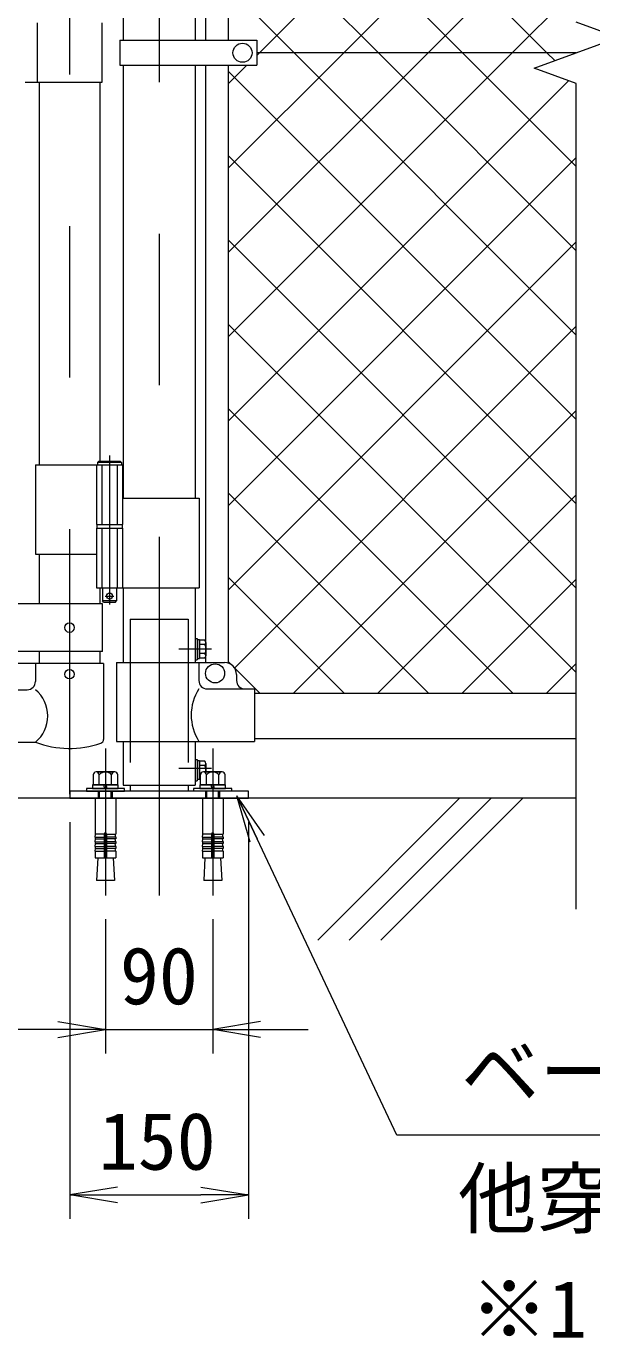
# Model space of a CAD drawing. Units: millimetres, scale not verified. Extents: x -4200 to 4200, y -2970 to 2970.
# Drawn here: x -1713 to -1239, y -491 to 609 of the extents above; entities that cross this region are included whole.
import ezdxf
from ezdxf.enums import TextEntityAlignment as Align

# ---------------------------------------------------------------- set-up
doc = ezdxf.new("R2010")
doc.units = ezdxf.units.MM
doc.header["$LTSCALE"] = 20
doc.linetypes.add('DASHED', pattern=[7.5, 6, -1.5])
doc.linetypes.add('USER1', pattern=[50.8, 31.75, -6.35, 6.35, -6.35])
for name, color, linetype, lineweight in [('0-1_D-BMK', 2, 'USER1', 13), ('0-2_D-STR1', 1, 'Continuous', 18), ('0-3_D-STR3', 3, 'Continuous', 13), ('0-4_D-STR-DIM', 7, 'Continuous', 9), ('0-5_0', 3, 'Continuous', 18), ('0-6_D-STR-TXT', 7, 'Continuous', 9), ('0-7_D-STR2', 7, 'Continuous', 9), ('0-9_D-BGD', 7, 'Continuous', 9)]:
    doc.layers.add(name, color=color, linetype=linetype, lineweight=lineweight)
doc.styles.add('ＭＳ ゴシック', font='')
doc.styles.get('ＭＳ ゴシック').set_extended_font_data('MS Gothic')

# ---------------------------------------------------------------- blocks, each defined once
blk = doc.blocks.new('_Open')
at = {"layer": '0-5_0', "color": 7, "lineweight": 9}
blk.add_line((-20, 3.33), (0, 0), dxfattribs=at)
blk.add_lwpolyline([(-20, -3.33), (0, 0), (-20, 0)], dxfattribs=at)

msp = doc.modelspace()

# ---------------------------------------------------------------- linework, layer by layer
at = {"layer": '0-1_D-BMK'}
for p, q in [((-1676.7, 1203.1), (-1676.7, -35.29)), ((-1676.7, 1203.1), (-1676.7, -35.29)), ((-1601.55, 1196.61), (-1601.55, -120.04)), ((-1601.55, 1196.61), (-1601.55, -120.04)), ((-1643.14, 248.79), (-1643.14, 123.9)), ((-1643.14, 248.79), (-1643.14, 123.9)), ((-1646.76, 130.87), (-1639.51, 130.87)), ((-1646.76, 130.87), (-1639.51, 130.87)), ((-1557.57, 86.37), (-1585.02, 86.37)), ((-1646.55, 2.97), (-1646.55, -120.04)), ((-1556.55, 2.97), (-1556.55, -120.04)), ((-1557.57, -13.63), (-1585.02, -13.63))]:
    msp.add_line(p, q, dxfattribs=at)
at = {"layer": '0-2_D-STR1'}
for p, q in [((-1631.8, 903.87), (-1631.8, 596.87)), ((-1631.8, 903.87), (-1631.8, 596.87)), ((-1571.3, 903.87), (-1571.3, 596.87)), ((-1571.3, 903.87), (-1571.3, 596.87)), ((-1631.8, 575.87), (-1631.8, 212.87)), ((-1631.8, 575.87), (-1631.8, 212.87)), ((-1571.3, 575.87), (-1571.3, 212.87)), ((-1571.3, 575.87), (-1571.3, 212.87)), ((-1702.1, 561.37), (-1702.1, 240.87)), ((-1702.1, 561.37), (-1702.1, 240.87)), ((-1651.3, 561.37), (-1651.3, 243.87)), ((-1651.3, 561.37), (-1651.3, 243.87)), ((-1702.1, 165.87), (-1702.1, 124.42)), ((-1702.1, 165.87), (-1702.1, 124.42)), ((-1651.3, 137.87), (-1651.3, 124.42)), ((-1651.3, 137.87), (-1651.3, 124.42)), ((-1631.8, 137.87), (-1631.8, 75.07)), ((-1631.8, 137.87), (-1631.8, 75.07)), ((-1571.3, 137.87), (-1571.3, 75.07)), ((-1571.3, 137.87), (-1571.3, 75.07)), ((-1702.1, 84.42), (-1702.1, 74.37)), ((-1702.1, 84.42), (-1702.1, 74.37)), ((-1651.3, 84.42), (-1651.3, 74.37)), ((-1651.3, 84.42), (-1651.3, 74.37)), ((-1521.55, 49.37), (-1251.55, 49.37)), ((-1521.55, 49.37), (-1251.55, 49.37)), ((-1521.55, 11.37), (-1251.55, 11.37)), ((-1521.55, 11.37), (-1251.55, 11.37)), ((-1631.8, 9.07), (-1631.8, -27.63)), ((-1631.8, 9.07), (-1631.8, -27.63)), ((-1571.3, 9.07), (-1571.3, -27.63)), ((-1571.3, 9.07), (-1571.3, -27.63)), ((-1631.8, -27.63), (-1571.3, -27.63))]:
    msp.add_line(p, q, dxfattribs=at)
at = {"layer": '0-3_D-STR3'}
for p, q in [((-1543.2, 596.87), (-1543.2, 1099.65)), ((-1562.2, 596.87), (-1562.2, 1099.07)), ((-1703.7, 611.37), (-1703.7, 561.37)), ((-1703.7, 611.37), (-1703.7, 561.37)), ((-1649.7, 611.37), (-1649.7, 561.37)), ((-1649.7, 611.37), (-1649.7, 561.37)), ((-1634.35, 596.87), (-1634.35, 575.87)), ((-1634.35, 596.87), (-1519.55, 596.87)), ((-1634.35, 596.87), (-1634.35, 575.87)), ((-1634.35, 596.87), (-1519.55, 596.87)), ((-1519.55, 596.87), (-1519.55, 575.87)), ((-1519.55, 596.87), (-1519.55, 575.87)), ((-1251.55, 586.37), (-1519.55, 586.37)), ((-1251.55, 586.37), (-1519.55, 586.37)), ((-1634.35, 575.87), (-1519.55, 575.87)), ((-1634.35, 575.87), (-1519.55, 575.87)), ((-1562.2, 75.07), (-1562.2, 575.87)), ((-1543.2, 74.49), (-1543.2, 575.87)), ((-1649.7, 561.37), (-1713.8, 561.37)), ((-1649.7, 561.37), (-1713.8, 561.37)), ((-1633.14, 242.87), (-1653.14, 242.87)), ((-1633.14, 242.87), (-1653.14, 242.87)), ((-1652.14, 243.87), (-1634.14, 243.87)), ((-1652.14, 243.87), (-1634.14, 243.87)), ((-1633.14, 242.87), (-1634.14, 243.87)), ((-1633.14, 242.87), (-1634.14, 243.87)), ((-1633.14, 242.87), (-1633.14, 240.87)), ((-1633.14, 242.87), (-1633.14, 240.87)), ((-1705.25, 240.87), (-1705.25, 165.87)), ((-1705.25, 240.87), (-1632.34, 240.87)), ((-1705.25, 240.87), (-1705.25, 165.87)), ((-1705.25, 240.87), (-1632.34, 240.87)), ((-1653.94, 240.87), (-1653.94, 190.87)), ((-1653.94, 240.87), (-1653.94, 190.87)), ((-1632.34, 240.87), (-1632.34, 190.87)), ((-1632.34, 240.87), (-1632.34, 190.87)), ((-1632.34, 212.87), (-1568, 212.87)), ((-1632.34, 212.87), (-1568, 212.87)), ((-1568, 212.87), (-1568, 137.87)), ((-1568, 212.87), (-1568, 137.87)), ((-1653.94, 190.87), (-1632.34, 190.87)), ((-1653.94, 190.87), (-1632.34, 190.87)), ((-1653.94, 187.87), (-1632.34, 187.87)), ((-1653.94, 187.87), (-1653.94, 137.87)), ((-1653.94, 187.87), (-1632.34, 187.87)), ((-1653.94, 187.87), (-1653.94, 137.87)), ((-1653.64, 190.87), (-1653.64, 187.87)), ((-1653.64, 190.87), (-1653.64, 187.87)), ((-1653.64, 187.87), (-1632.64, 187.87)), ((-1653.64, 187.87), (-1632.64, 187.87)), ((-1632.64, 190.87), (-1632.64, 187.87)), ((-1632.64, 190.87), (-1632.64, 187.87)), ((-1632.34, 187.87), (-1632.34, 137.87)), ((-1632.34, 187.87), (-1632.34, 137.87)), ((-1705.25, 165.87), (-1654.05, 165.87)), ((-1705.25, 165.87), (-1654.05, 165.87)), ((-1653.94, 137.87), (-1568, 137.87)), ((-1653.94, 137.87), (-1568, 137.87)), ((-1649.14, 137.87), (-1649.14, 126.87)), ((-1649.14, 137.87), (-1649.14, 126.87)), ((-1648.14, 125.87), (-1649.14, 126.87)), ((-1648.14, 125.87), (-1649.14, 126.87)), ((-1649, 84.42), (-1649, 124.42)), ((-1649, 84.42), (-1649, 124.42)), ((-1648.14, 125.87), (-1638.14, 125.87)), ((-1648.14, 125.87), (-1638.14, 125.87)), ((-1638.14, 125.87), (-1637.14, 126.87)), ((-1638.14, 125.87), (-1637.14, 126.87)), ((-1571.3, 95.37), (-1569.7, 95.37)), ((-1569.7, 95.37), (-1569.7, 77.37)), ((-1563.28, 93.87), (-1567.7, 93.87)), ((-1567.7, 93.87), (-1567.7, 78.87)), ((-1563.28, 90.13), (-1567.7, 90.13)), ((-1562.2, 92), (-1562.2, 80.74)), ((-1649, 84.42), (-1740.13, 84.42)), ((-1649, 84.42), (-1740.13, 84.42)), ((-1563.28, 82.61), (-1567.7, 82.61)), ((-1563.28, 78.87), (-1567.7, 78.87)), ((-1705.25, 74.37), (-1731.7, 74.37)), ((-1705.25, 74.37), (-1731.7, 74.37)), ((-1648.15, 74.37), (-1705.25, 74.37)), ((-1705.25, 74.37), (-1705.25, 59.37)), ((-1648.15, 74.37), (-1705.25, 74.37)), ((-1705.25, 74.37), (-1705.25, 59.37)), ((-1648.15, 74.37), (-1648.15, 10.67)), ((-1648.15, 74.37), (-1648.15, 10.67)), ((-1637.25, 75.07), (-1546.55, 75.07)), ((-1637.25, 75.07), (-1637.25, 9.07)), ((-1637.25, 75.07), (-1546.55, 75.07)), ((-1637.25, 75.07), (-1637.25, 9.07)), ((-1568.15, 75.07), (-1568.15, 60.07)), ((-1568.15, 75.07), (-1568.15, 60.07)), ((-1536.55, 65.07), (-1536.55, 60.07)), ((-1536.55, 65.07), (-1536.55, 60.07)), ((-1756.7, 52.37), (-1712.25, 52.37)), ((-1756.7, 52.37), (-1712.25, 52.37)), ((-1561.15, 53.07), (-1521.55, 53.07)), ((-1561.15, 53.07), (-1521.55, 53.07)), ((-1521.55, 53.07), (-1521.55, 9.07)), ((-1521.55, 53.07), (-1521.55, 9.07)), ((-1756.7, 8.37), (-1705.25, 8.37)), ((-1756.7, 8.37), (-1705.25, 8.37)), ((-1637.25, 9.07), (-1521.55, 9.07)), ((-1637.25, 9.07), (-1521.55, 9.07)), ((-1571.3, -6.07), (-1569.7, -6.07)), ((-1569.7, -6.07), (-1569.7, -24.07)), ((-1563.28, -7.57), (-1567.7, -7.57)), ((-1567.7, -7.57), (-1567.7, -22.57)), ((-1562.2, -9.44), (-1562.2, -16.53)), ((-1656.94, -19.03), (-1656.94, -27.33)), ((-1638.75, -16.53), (-1654.34, -16.53)), ((-1652.55, -16.53), (-1640.55, -16.53)), ((-1651.74, -27.33), (-1651.74, -19.03)), ((-1641.35, -27.33), (-1641.35, -19.03)), ((-1636.15, -27.33), (-1636.15, -19.03)), ((-1563.28, -11.31), (-1567.7, -11.31)), ((-1566.92, -18.83), (-1567.7, -18.83)), ((-1566.94, -19.03), (-1566.94, -27.33)), ((-1548.75, -16.53), (-1564.34, -16.53)), ((-1562.55, -16.53), (-1550.55, -16.53)), ((-1561.74, -27.33), (-1561.74, -19.03)), ((-1551.35, -27.33), (-1551.35, -19.03)), ((-1546.15, -27.33), (-1546.15, -19.03)), ((-1662.55, -30.33), (-1662.55, -32.63)), ((-1630.55, -30.33), (-1662.55, -30.33)), ((-1662.55, -32.63), (-1630.55, -32.63)), ((-1635.8, -27.33), (-1657.3, -27.33)), ((-1657.3, -27.33), (-1657.3, -30.33)), ((-1657.3, -30.33), (-1635.8, -30.33)), ((-1656.94, -27.33), (-1636.15, -27.33)), ((-1652.54, -32.63), (-1652.54, -38.63)), ((-1651.46, -38.63), (-1651.46, -32.63)), ((-1648.05, -27.33), (-1647.24, -30.33)), ((-1645.05, -30.33), (-1645.85, -27.33)), ((-1641.62, -38.63), (-1641.62, -32.63)), ((-1640.54, -38.63), (-1640.54, -32.63)), ((-1635.8, -30.33), (-1635.8, -27.33)), ((-1630.55, -32.63), (-1630.55, -30.33)), ((-1625.85, -27.63), (-1625.85, -32.63)), ((-1577.25, -27.63), (-1577.25, -32.63)), ((-1572.55, -30.33), (-1572.55, -32.63)), ((-1540.55, -30.33), (-1572.55, -30.33)), ((-1566.94, -22.57), (-1567.7, -22.57)), ((-1545.8, -27.33), (-1567.3, -27.33)), ((-1567.3, -27.33), (-1567.3, -30.33)), ((-1567.3, -30.33), (-1545.8, -30.33)), ((-1566.94, -27.33), (-1546.15, -27.33)), ((-1562.54, -32.63), (-1562.54, -38.63)), ((-1561.46, -38.63), (-1561.46, -32.63)), ((-1558.05, -27.33), (-1557.24, -30.33)), ((-1555.05, -30.33), (-1555.85, -27.33)), ((-1551.62, -38.63), (-1551.62, -32.63)), ((-1550.54, -38.63), (-1550.54, -32.63)), ((-1545.8, -30.33), (-1545.8, -27.33)), ((-1540.55, -32.63), (-1540.55, -30.33)), ((-1655.2, -38.63), (-1655.2, -68.67)), ((-1655.2, -38.63), (-1637.9, -38.63)), ((-1637.9, -38.63), (-1637.9, -68.67)), ((-1565.2, -38.63), (-1565.2, -68.67)), ((-1547.9, -38.63), (-1547.9, -68.67)), ((-1647.55, -68.67), (-1655.2, -68.67)), ((-1655.2, -71.17), (-1654.76, -68.71)), ((-1655.2, -71.17), (-1647.55, -71.17)), ((-1655.2, -71.17), (-1655.2, -72.67)), ((-1655.2, -72.67), (-1647.55, -72.67)), ((-1655.2, -75.17), (-1654.76, -72.71)), ((-1655.2, -75.17), (-1647.55, -75.17)), ((-1655.2, -75.17), (-1655.2, -76.67)), ((-1655.2, -76.67), (-1647.55, -76.67)), ((-1655.2, -79.17), (-1654.76, -76.71)), ((-1647.55, -68.67), (-1647.55, -88.63)), ((-1645.55, -68.67), (-1637.9, -68.67)), ((-1645.55, -68.67), (-1645.55, -88.63)), ((-1637.9, -71.17), (-1645.55, -71.17)), ((-1637.9, -72.67), (-1645.55, -72.67)), ((-1637.9, -75.17), (-1645.55, -75.17)), ((-1637.9, -76.67), (-1645.55, -76.67)), ((-1637.9, -71.17), (-1638.33, -68.71)), ((-1637.9, -75.17), (-1638.33, -72.71)), ((-1637.9, -79.17), (-1638.33, -76.71)), ((-1637.9, -71.17), (-1637.9, -72.67)), ((-1637.9, -75.17), (-1637.9, -76.67)), ((-1557.55, -68.67), (-1565.2, -68.67)), ((-1565.2, -71.17), (-1564.76, -68.71)), ((-1565.2, -71.17), (-1557.55, -71.17)), ((-1565.2, -71.17), (-1565.2, -72.67)), ((-1565.2, -72.67), (-1557.55, -72.67)), ((-1565.2, -75.17), (-1564.76, -72.71)), ((-1565.2, -75.17), (-1557.55, -75.17)), ((-1565.2, -75.17), (-1565.2, -76.67)), ((-1565.2, -76.67), (-1557.55, -76.67)), ((-1565.2, -79.17), (-1564.76, -76.71)), ((-1557.55, -68.67), (-1557.55, -88.63)), ((-1555.55, -68.67), (-1547.9, -68.67)), ((-1555.55, -68.67), (-1555.55, -88.63)), ((-1547.9, -71.17), (-1555.55, -71.17)), ((-1547.9, -72.67), (-1555.55, -72.67)), ((-1547.9, -75.17), (-1555.55, -75.17)), ((-1547.9, -76.67), (-1555.55, -76.67)), ((-1547.9, -71.17), (-1548.33, -68.71)), ((-1547.9, -75.17), (-1548.33, -72.71)), ((-1547.9, -79.17), (-1548.33, -76.71)), ((-1547.9, -71.17), (-1547.9, -72.67)), ((-1547.9, -75.17), (-1547.9, -76.67)), ((-1655.2, -79.17), (-1647.55, -79.17)), ((-1655.2, -79.17), (-1655.2, -80.67)), ((-1655.2, -83.13), (-1654.76, -80.67)), ((-1655.2, -80.67), (-1647.55, -80.67)), ((-1655.2, -83.13), (-1647.55, -83.13)), ((-1655.2, -83.13), (-1655.2, -88.63)), ((-1637.9, -79.17), (-1645.55, -79.17)), ((-1637.9, -80.67), (-1645.55, -80.67)), ((-1637.9, -83.13), (-1645.55, -83.13)), ((-1637.9, -83.13), (-1638.33, -80.67)), ((-1637.9, -79.17), (-1637.9, -80.67)), ((-1637.9, -83.13), (-1637.9, -88.63)), ((-1565.2, -79.17), (-1557.55, -79.17)), ((-1565.2, -79.17), (-1565.2, -80.67)), ((-1565.2, -83.13), (-1564.76, -80.67)), ((-1565.2, -80.67), (-1557.55, -80.67)), ((-1565.2, -83.13), (-1557.55, -83.13)), ((-1565.2, -83.13), (-1565.2, -88.63)), ((-1547.9, -79.17), (-1555.55, -79.17)), ((-1547.9, -80.67), (-1555.55, -80.67)), ((-1547.9, -83.13), (-1555.55, -83.13)), ((-1547.9, -83.13), (-1548.33, -80.67)), ((-1547.9, -79.17), (-1547.9, -80.67)), ((-1547.9, -83.13), (-1547.9, -88.63)), ((-1655.2, -88.63), (-1637.9, -88.63)), ((-1653.04, -88.63), (-1654.12, -107.73)), ((-1640.05, -88.63), (-1638.97, -107.73)), ((-1565.2, -88.63), (-1547.9, -88.63)), ((-1563.04, -88.63), (-1564.12, -107.73)), ((-1550.05, -88.63), (-1548.97, -107.73)), ((-1638.97, -107.73), (-1654.12, -107.73)), ((-1548.97, -107.73), (-1564.12, -107.73))]:
    msp.add_line(p, q, dxfattribs=at)
at = {"layer": '0-3_D-STR3', "linetype": 'DASHED'}
for p, q in [((-1649.44, 240.87), (-1649.44, 190.87)), ((-1649.44, 240.87), (-1649.44, 190.87)), ((-1636.84, 240.87), (-1636.84, 190.87)), ((-1636.84, 240.87), (-1636.84, 190.87)), ((-1649.44, 187.87), (-1649.44, 137.87)), ((-1649.44, 187.87), (-1649.44, 137.87)), ((-1636.84, 187.87), (-1636.84, 137.87)), ((-1636.84, 187.87), (-1636.84, 137.87)), ((-1625.85, 111.37), (-1625.85, -27.63)), ((-1625.85, 111.37), (-1577.25, 111.37)), ((-1577.25, 111.37), (-1577.25, -27.63))]:
    msp.add_line(p, q, dxfattribs=at)
at = {"layer": '0-3_D-STR3'}
for points in [[(-1652.14, 243.87), (-1653.14, 242.87), (-1653.14, 240.87)], [(-1652.14, 243.87), (-1653.14, 242.87), (-1653.14, 240.87)], [(-1637.14, 137.87), (-1637.14, 126.87), (-1649.14, 126.87)], [(-1637.14, 137.87), (-1637.14, 126.87), (-1649.14, 126.87)], [(-1649, 124.42), (-1756.7, 124.42), (-1806.7, 74.42)], [(-1649, 124.42), (-1756.7, 124.42), (-1806.7, 74.42)], [(-1571.3, 95.37), (-1571.3, 77.37), (-1569.7, 77.37)], [(-1571.3, -6.07), (-1571.3, -24.07), (-1569.7, -24.07)]]:
    msp.add_lwpolyline(points, dxfattribs=at)
for points in [[(-1567.7, 94.07), (-1569.7, 94.07), (-1569.7, 78.67), (-1567.7, 78.67)], [(-1567.7, -7.37), (-1569.7, -7.37), (-1569.7, -22.77), (-1567.7, -22.77)], [(-1676.55, -38.63), (-1526.55, -38.63), (-1526.55, -32.63), (-1676.55, -32.63)]]:
    msp.add_lwpolyline(points, close=True, dxfattribs=at)
for centre, radius in [((-1531.55, 586.37), 8), ((-1531.55, 586.37), 8), ((-1643.14, 130.87), 2.5), ((-1643.14, 130.87), 2.5), ((-1676.7, 104.42), 4), ((-1676.7, 104.42), 4), ((-1676.7, 65.37), 4), ((-1676.7, 65.37), 4), ((-1554.55, 66.07), 8), ((-1554.55, 66.07), 8)]:
    msp.add_circle(centre, radius, dxfattribs=at)
for centre, radius, start, end in [((-1564.36, 92), 2.16, 300, 60), ((-1569.27, 86.37), 7.08, 327.93138, 32.06862), ((-1564.36, 80.74), 2.16, 300, 60), ((-1546.55, 65.07), 10, 0, 90), ((-1546.55, 65.07), 10, 0, 90), ((-1712.25, 59.37), 7, 270, 0), ((-1712.25, 59.37), 7, 270, 0), ((-1561.15, 60.07), 7, 180, 270), ((-1561.15, 60.07), 7, 180, 270), ((-1529.55, 60.07), 7, 180, 270), ((-1529.55, 60.07), 7, 180, 270), ((-1723.44, 30.37), 28.55, 309.59418, 50.40582), ((-1723.44, 30.37), 28.55, 309.59418, 50.40582), ((-1533.93, 31.07), 40.68, 147.25964, 212.74036), ((-1533.93, 31.07), 40.68, 147.25964, 212.74036), ((-1676.7, 83.1), 80, 249.0916, 289.22051), ((-1676.7, 83.1), 80, 249.0916, 289.22051), ((-1651.45, 10.67), 3.3, 289.22051, 0), ((-1651.45, 10.67), 3.3, 289.22051, 0), ((-1564.36, -9.44), 2.16, 300, 60), ((-1654.34, -19.13), 2.6, 2.20423, 177.79577), ((-1646.55, -23.18), 6.65, 38.61324, 141.38676), ((-1638.75, -19.13), 2.6, 2.20423, 177.79577), ((-1638.75, -19.13), 2.6, 2.20423, 177.79577), ((-1564.34, -19.13), 2.6, 2.20423, 177.79577), ((-1569.27, -15.07), 7.08, 348.07662, 32.06862), ((-1556.55, -23.18), 6.65, 38.61324, 141.38676), ((-1548.75, -19.13), 2.6, 2.20423, 177.79577), ((-1646.55, -68.67), 1, 0, 180), ((-1556.55, -68.67), 1, 0, 180)]:
    msp.add_arc(centre, radius, start, end, dxfattribs=at)
at = {"layer": '0-4_D-STR-DIM'}
for p, q in [((-1216.31, 599.19), (-1251.55, 612.02)), ((-1216.31, 599.19), (-1251.55, 612.02)), ((-1286.78, 573.54), (-1216.31, 599.19)), ((-1286.78, 573.54), (-1216.31, 599.19)), ((-1251.55, 560.72), (-1286.78, 573.54)), ((-1251.55, 560.72), (-1286.78, 573.54)), ((-1251.55, -131.63), (-1251.55, 560.72)), ((-1251.55, -131.63), (-1251.55, 560.72)), ((-1676.55, -58.63), (-1676.55, -391.25)), ((-1526.55, -58.63), (-1526.55, -391.25)), ((-1646.55, -140.04), (-1646.55, -252.54)), ((-1556.55, -140.04), (-1556.55, -252.54)), ((-1686.55, -232.54), (-1726.55, -232.54)), ((-1646.55, -232.54), (-1556.55, -232.54)), ((-1516.55, -232.54), (-1476.55, -232.54)), ((-1636.55, -371.25), (-1566.55, -371.25))]:
    msp.add_line(p, q, dxfattribs=at)
at = {"layer": '0-6_D-STR-TXT'}
msp.add_lwpolyline([(-555.47, -321.11), (-1402.08, -321.11), (-1535.39, -38.36)], dxfattribs=at)
at = {"layer": '0-7_D-STR2'}
for p, q in [((-1346.86, 586.37), (-1543.2, 782.71)), ((-1446.61, 586.37), (-1251.55, 781.43)), ((-1417.57, 586.37), (-1543.2, 712)), ((-1375.9, 586.37), (-1251.55, 710.72)), ((-1488.28, 586.37), (-1543.2, 641.29)), ((-1305.19, 586.37), (-1251.55, 640.01)), ((-1543.2, 489.78), (-1446.61, 586.37)), ((-1543.2, 419.07), (-1375.9, 586.37)), ((-1543.2, 348.36), (-1305.19, 586.37)), ((-1251.55, 349.64), (-1488.28, 586.37)), ((-1251.55, 420.35), (-1417.57, 586.37)), ((-1251.55, 491.06), (-1346.86, 586.37)), ((-1543.2, 560.49), (-1527.82, 575.87)), ((-1251.55, 278.92), (-1543.2, 570.57)), ((-1543.2, 277.65), (-1257.84, 563.01)), ((-1251.55, 208.21), (-1543.2, 499.86)), ((-1543.2, 206.94), (-1251.55, 498.59)), ((-1251.55, 137.5), (-1543.2, 429.15)), ((-1543.2, 136.23), (-1251.55, 427.88)), ((-1251.55, 66.79), (-1543.2, 358.44)), ((-1538.2, 70.52), (-1251.55, 357.17)), ((-1304.83, 49.37), (-1543.2, 287.73)), ((-1488.64, 49.37), (-1251.55, 286.46)), ((-1375.54, 49.37), (-1543.2, 217.02)), ((-1417.93, 49.37), (-1251.55, 215.75)), ((-1446.25, 49.37), (-1543.2, 146.31)), ((-1347.21, 49.37), (-1251.55, 145.04)), ((-1540.8, 73.21), (-1543.2, 75.6)), ((-1516.96, 49.37), (-1538.41, 70.81)), ((-1276.5, 49.37), (-1251.55, 74.33))]:
    msp.add_line(p, q, dxfattribs=at)
for points in [[(-1269.58, 579.8), (-1276.15, 586.37), (-1543.2, 853.42)], [(-1519.55, 584.14), (-1517.32, 586.37), (-1251.55, 852.14)]]:
    msp.add_lwpolyline(points, dxfattribs=at)
at = {"layer": '0-9_D-BGD'}
for p, q in [((-1251.55, -38.63), (-2951.55, -38.63)), ((-1468.48, -157.69), (-1349.42, -38.63)), ((-1441.96, -157.69), (-1322.9, -38.63)), ((-1415.45, -157.69), (-1296.39, -38.63))]:
    msp.add_line(p, q, dxfattribs=at)

# ---------------------------------------------------------------- block references
at = {"layer": '0-4_D-STR-DIM', "xscale": 2, "yscale": 2}
for p in [(-1646.55, -232.54), (-1526.55, -371.25)]:
    msp.add_blockref('_Open', p, dxfattribs=at)
at = {"layer": '0-4_D-STR-DIM', "xscale": 2, "yscale": 2, "rotation": 180}
for p in [(-1556.55, -232.54), (-1676.55, -371.25)]:
    msp.add_blockref('_Open', p, dxfattribs=at)
at = {"layer": '0-6_D-STR-TXT', "xscale": 2, "yscale": 2, "rotation": 115.24209}
msp.add_blockref('_Open', (-1536.24, -36.55), dxfattribs=at)

# ---------------------------------------------------------------- texts
at = {"layer": '0-4_D-STR-DIM', "style": 'ＭＳ ゴシック'}
for s, p in [('90', (-1634.42, -225.8)), ('150', (-1652.2, -364.5))]:
    msp.add_text(s, height=48.09, dxfattribs=at).set_placement(p, align=Align.BOTTOM_LEFT)
at = {"layer": '0-6_D-STR-TXT', "style": 'ＭＳ ゴシック'}
for s, p in [('ベースプレート 150x150x6 ', (-1348.11, -306.5)), ('他穿孔めねじアンカーM12', (-1350.73, -412.73)), ('※1', (-1340.64, -505.39))]:
    msp.add_text(s, height=48.09, dxfattribs=at).set_placement(p, align=Align.BOTTOM_LEFT)

doc.saveas('drawing.dxf')
